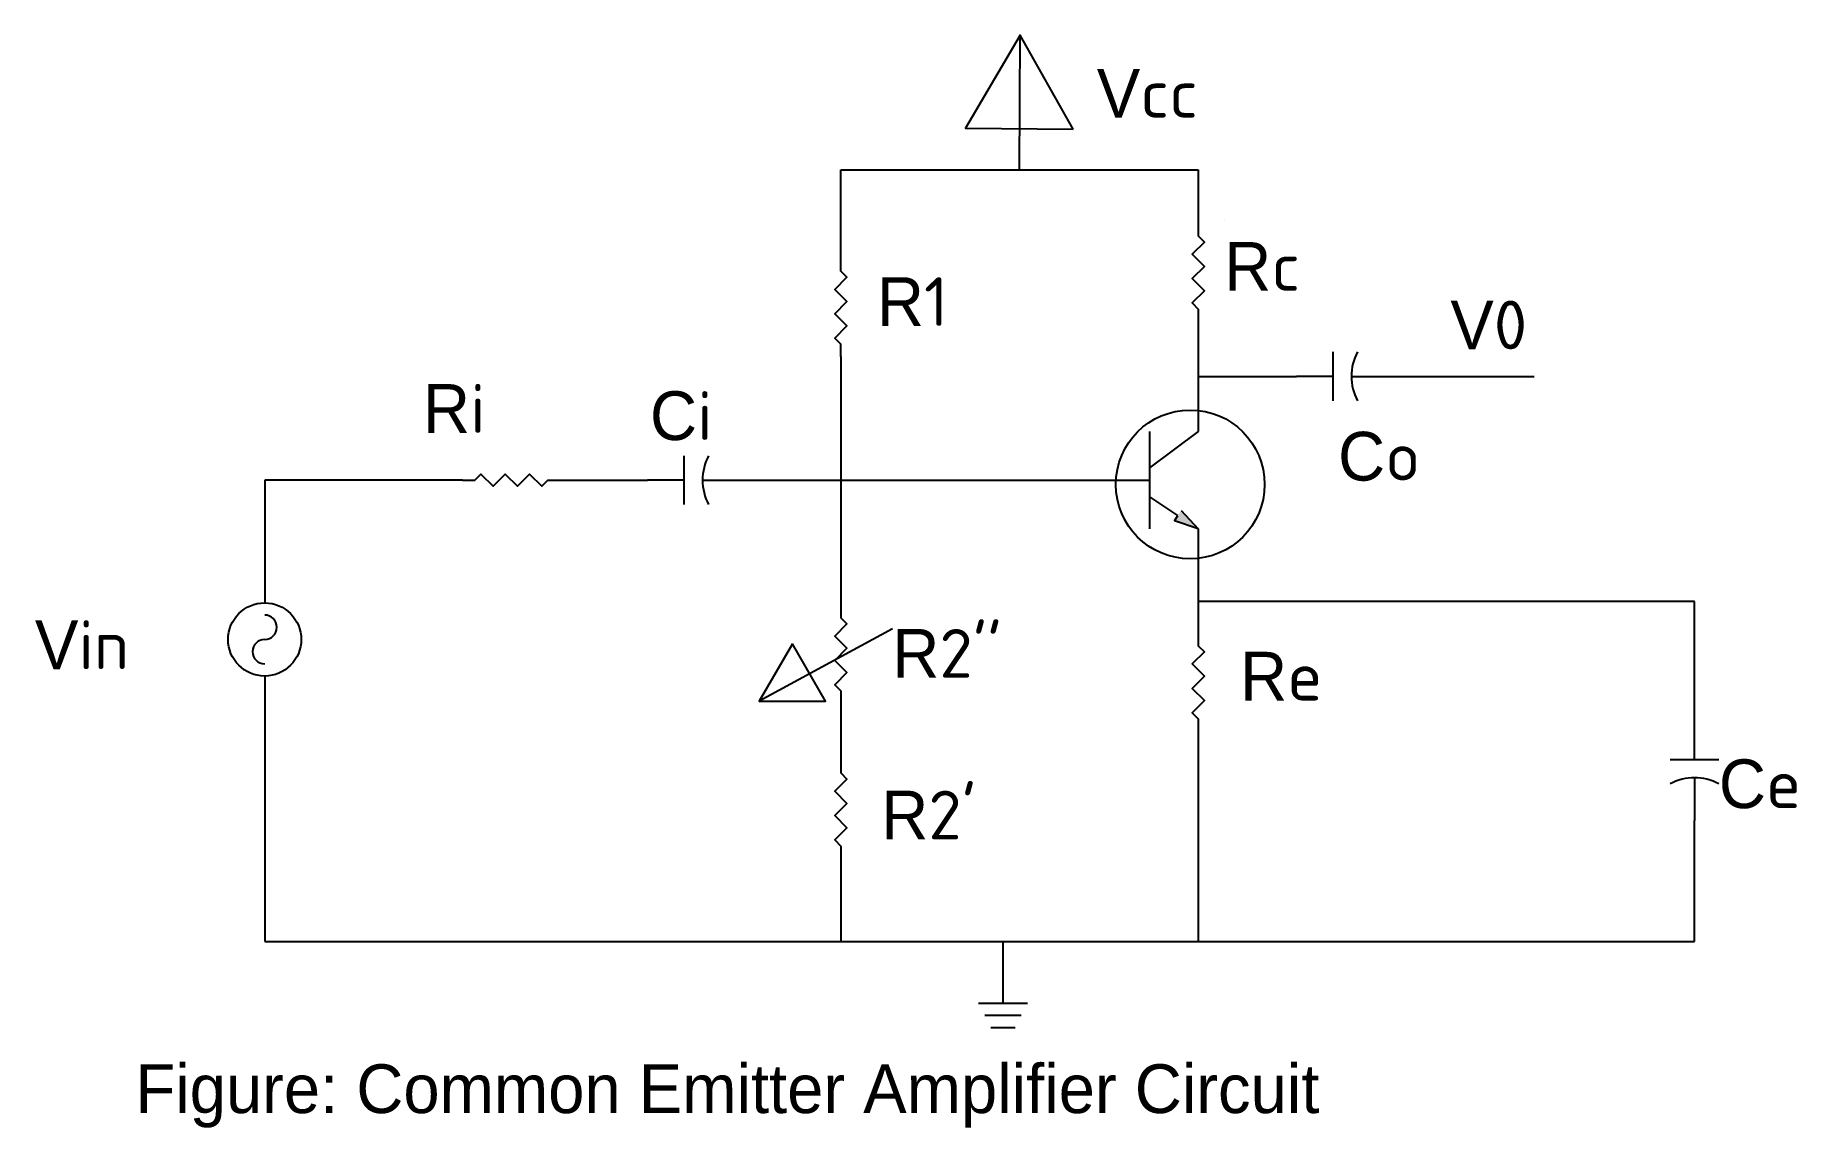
# Model space of a CAD drawing. Header units: inches. Extents: x -20.89 to -13.66, y -62.03 to -57.55.
import ezdxf

# ---------------------------------------------------------------- set-up
doc = ezdxf.new("R2010")
doc.units = ezdxf.units.IN
doc.header["$MEASUREMENT"] = 0

# ---------------------------------------------------------------- blocks, each defined once
blk = doc.blocks.new('Resistor')
at = {"color": 7}
blk.add_lwpolyline([(0, 0), (0.05, 0), (0.075, 0.025), (0.125, -0.025), (0.175, 0.025), (0.225, -0.025), (0.275, 0.025), (0.325, -0.025), (0.35, 0), (0.4, 0)], dxfattribs=at)
blk = doc.blocks.new('Capacitor')
at = {"color": 7}
for p, q in [((0.15, -0.1), (0.15, 0.1)), ((0.15, 0), (0, 0)), ((0.225, 0), (0.4, 0))]:
    blk.add_line(p, q, dxfattribs=at)
blk.add_arc((0.4375, 0), 0.2125, 151.9275, 208.0725, dxfattribs=at)
blk = doc.blocks.new('Ground')
at = {"color": 7}
for p, q in [((-0.1, 0), (0.1, 0)), ((0.075, -0.05), (-0.075, -0.05)), ((-0.05, -0.1), (0.05, -0.1))]:
    blk.add_line(p, q, dxfattribs=at)
blk = doc.blocks.new('Transistor - NPN')
at = {"color": 7}
for p, q in [((0.199999, 0.2), (0.199999, -0.2)), ((0.399999, 0.2), (0.199999, 0.05)), ((0, 0), (0.199999, 0)), ((0.316132, -0.145536), (0.201153, -0.069033)), ((0.329748, -0.124569), (0.399999, -0.2)), ((0.302516, -0.166503), (0.316132, -0.145536)), ((0.399999, -0.2), (0.302516, -0.166503))]:
    blk.add_line(p, q, dxfattribs=at)
blk.add_solid([(0.302516, -0.166503), (0.399999, -0.2), (0.329748, -0.124569)], dxfattribs=at)
blk = doc.blocks.new('Generator - AC')
at = {"color": 7}
for p, q in [((0, 0), (0.05, 0)), ((0.35, 0), (0.4, 0))]:
    blk.add_line(p, q, dxfattribs=at)
blk.add_circle((0.2, 0), 0.15, dxfattribs=at)
for centre, start, end in [((0.15, 0), 0, 180), ((0.25, 0), 180, 0)]:
    blk.add_arc(centre, 0.05, start, end, dxfattribs=at)

msp = doc.modelspace()

# ---------------------------------------------------------------- linework, layer by layer
for p, q in [((-16.8546, -58.1023), (-16.8527, -57.5502)), ((-17.5881, -58.4682), (-17.5881, -58.1023)), ((-17.5881, -58.1023), (-16.121, -58.1023)), ((-16.121, -58.1023), (-16.121, -58.3239)), ((-16.0145, -58.3103), (-16.0145, -58.3103)), ((-16.121, -58.7239), (-16.121, -59.176)), ((-17.5881, -58.8682), (-17.5881, -59.8908)), ((-16.121, -58.95), (-15.7175, -58.95)), ((-15.3175, -58.95), (-14.7432, -58.95)), ((-19.141, -59.376), (-19.9532, -59.376)), ((-19.9532, -59.376), (-19.9532, -59.8297)), ((-18.741, -59.376), (-18.3812, -59.376)), ((-17.9812, -59.376), (-16.521, -59.376)), ((-16.121, -59.576), (-16.121, -60.0304)), ((-14.0844, -59.8733), (-16.121, -59.8733)), ((-14.0844, -60.372), (-14.0844, -59.8733)), ((-17.3769, -59.9868), (-17.9233, -60.2834)), ((-19.9532, -60.2297), (-19.9532, -61.2693)), ((-17.5881, -60.2908), (-17.5881, -60.5277)), ((-16.121, -60.4054), (-16.121, -61.2693)), ((-14.0844, -61.2693), (-14.0844, -60.772)), ((-17.5881, -60.9277), (-17.5881, -61.2693)), ((-19.9532, -61.2693), (-14.0844, -61.2693)), ((-16.9227, -61.5223), (-16.9227, -61.2693))]:
    msp.add_line(p, q)
for points in [[(-16.6342, -57.935), (-16.8527, -57.5502), (-17.0767, -57.9318)], [(-17.7873, -60.0478), (-17.9233, -60.2834), (-17.6513, -60.2834)]]:
    msp.add_lwpolyline(points, close=True)
msp.add_circle((-16.1542, -59.3935), 0.3054)

# ---------------------------------------------------------------- block references
for name, p, rotation in [('Resistor', (-16.121, -58.3239), 270), ('Resistor', (-17.5881, -58.8682), 90), ('Generator - AC', (-19.9532, -59.8297), 270), ('Resistor', (-17.5881, -59.8908), 270), ('Resistor', (-16.121, -60.0054), 270), ('Capacitor', (-14.0844, -60.372), 270), ('Resistor', (-17.5881, -60.5277), 270)]:
    msp.add_blockref(name, p, dxfattribs=dict(rotation=rotation))
for name, p in [('Capacitor', (-15.7175, -58.95)), ('Transistor - NPN', (-16.521, -59.376)), ('Capacitor', (-18.3812, -59.376)), ('Resistor', (-19.141, -59.376)), ('Ground', (-16.9227, -61.5223))]:
    msp.add_blockref(name, p)

# ---------------------------------------------------------------- texts
at = {"char_height": 0.2}
for s, insert, width, attachment_point in [('V{\\fISOCPEUR|b0|i0|c0|p34;cc}', (-16.5378, -57.6887), 0.784535, 1), ('R{\\fISOCPEUR|b0|i0|c0|p34;c}', (-16.0145, -58.3989), 0.731877, 1), ('R{\\fISOCPEUR|b0|i0|c0|p34;1}', (-17.4401, -58.5432), 0.509948, 1), ('V{\\fISOCPEUR|b0|i0|c0|p34;0}', (-15.0865, -58.639), 0.921828, 1), ('R{\\fISOCPEUR|b0|i0|c0|p34;i}', (-19.3033, -58.9819), 0.657048, 1), ('C{\\fISOCPEUR|b0|i0|c0|p34;i}', (-18.3717, -59.0113), 0.470721, 1), ('C{\\fISOCPEUR|b0|i0|c0|p34;o}', (-15.5474, -59.1778), 0.627628, 1), ('\\pi-0.6,l0.6,t0.6;V{\\fISOCPEUR|b0|i0|c0|p34;in}', (-20.8961, -60.0518), 0.707398, 4), ("R{\\fISOCPEUR|b0|i0|c0|p34;2''}", (-17.3769, -59.9868), 0.613463, 1), ('R{\\fISOCPEUR|b0|i0|c0|p34;e}', (-15.9494, -60.0804), 0.686468, 1), ('C{\\fISOCPEUR|b0|i0|c0|p34;e}', (-13.9844, -60.522), 0.780833, 1), ("R{\\fISOCPEUR|b0|i0|c0|p34;2'}", (-17.4222, -60.6502), 0.737803, 1), ('Figure: Common Emitter Amplifier Circuit', (-20.4837, -61.7733), 8.115836, 1)]:
    msp.add_mtext(s, dxfattribs=dict(at, insert=insert, width=width, attachment_point=attachment_point))

doc.saveas('drawing.dxf')
